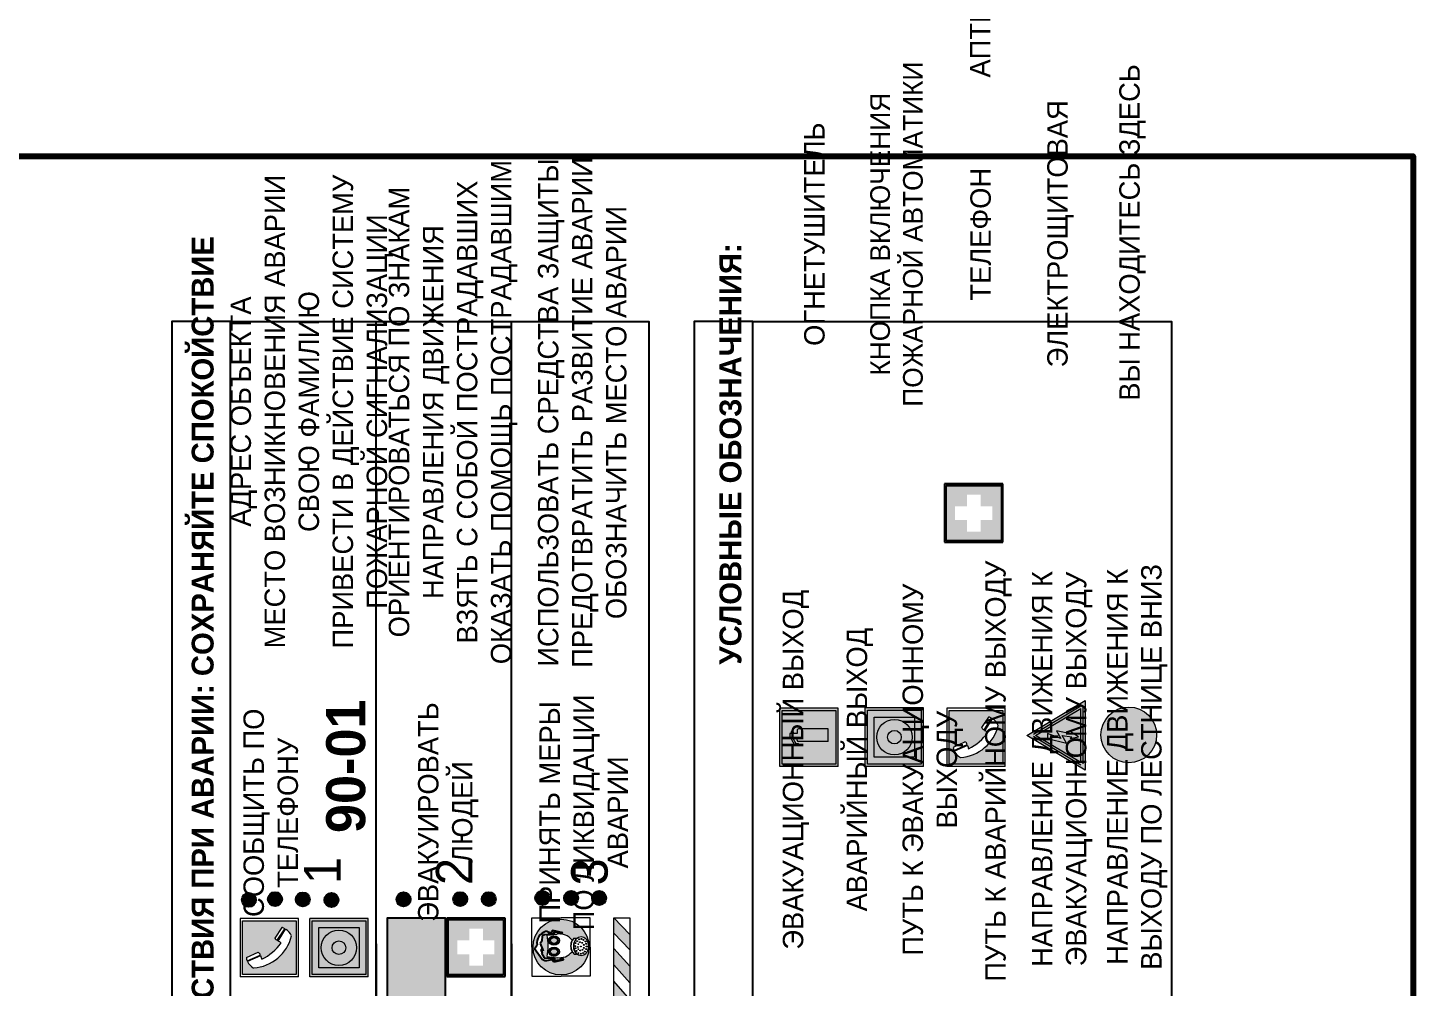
# Model space of a CAD drawing. Header units: millimetres. Extents: x 13114 to 67229, y 22859 to 38520.
# Drawn here: x 26032.8 to 26222.8, y 31967.8 to 32099.3 of the extents above; entities that cross this region are included whole.
import ezdxf

# ---------------------------------------------------------------- set-up
doc = ezdxf.new("R2010")
doc.units = ezdxf.units.MM
doc.styles.add('обычный', font='arial.ttf')

# ---------------------------------------------------------------- blocks, each defined once
blk = doc.blocks.new('A$C38D26F80')
h = blk.add_hatch(color=5)
h.dxf.hatch_style = 1
h.paths.add_polyline_path([(-8.77, -4.48, 1), (-0.19, -4.48, 1)])
h.paths.add_polyline_path([(-6.75, -3.58), (-6.75, -3.31), (-6.62, -3.22), (-6.5, -3.22), (-6.42, -3.3), (-6.39, -3.28), (-6.59, -2.23), (-6.59, -2.01), (-6.38, -1.58), (-4.76, -0.4), (-4.13, -0.79, -0.362848), (-2.1, -2.1, -0.201049), (-2.17, -2.48, 0.085434), (-2.26, -3.13), (-1.9, -3.16), (-2.25, -4.7), (-2.4, -4.59), (-2.43, -4.34), (-2.36, -4.34), (-2.14, -3.34), (-2.47, -3.42), (-2.58, -1.95), (-2.77, -1.58), (-3.58, -1.52), (-3.92, -1.26), (-5.05, -1.73), (-4.87, -1.39), (-5.41, -1.6), (-5.41, -1.46), (-6.13, -1.87), (-6.18, -3.5), (-6.56, -3.47), (-6.37, -4.59), (-6.16, -4.43), (-6.16, -4.66), (-6.36, -4.79), (-6.37, -4.8), (-6.51, -4.76)], flags=16)
h.paths.add_polyline_path([(-6.51, -4.76), (-6.36, -4.79), (-6.37, -4.8)], flags=0)
h.paths.add_polyline_path([(-5.92, -2.34, 0.089508), (-2.67, -2.35), (-2.48, -3.88, -0.268602), (-3.4, -6.18, 0.262449), (-5.2, -6.18, -0.268602), (-6.11, -3.88)], flags=16)
edge = h.paths.add_edge_path(flags=16)
edge.add_ellipse((-5.19, -3.41), major_axis=(0, 0.842), ratio=0.848992, start_angle=0, end_angle=360)
edge = h.paths.add_edge_path(flags=0)
edge.add_ellipse((-5.19, -3.39), major_axis=(0, 0.665), ratio=0.853798, start_angle=0, end_angle=360)
edge = h.paths.add_edge_path(flags=0)
edge.add_ellipse((-5.19, -3.4), major_axis=(0, 0.528), ratio=0.864094, start_angle=0, end_angle=360)
edge = h.paths.add_edge_path(flags=16)
edge.add_ellipse((-3.47, -3.4), major_axis=(0, 0.842), ratio=0.848992, start_angle=0, end_angle=360)
h.paths.add_polyline_path([(-3.13, -6.45), (-3.13, -6.84, 0.383174), (-5.57, -6.85), (-5.57, -6.49, -0.369952)], flags=16)
edge = h.paths.add_edge_path(flags=0)
edge.add_ellipse((-3.47, -3.39), major_axis=(0, 0.665), ratio=0.853798, start_angle=0, end_angle=360)
edge = h.paths.add_edge_path(flags=0)
edge.add_ellipse((-3.47, -3.4), major_axis=(0, 0.528), ratio=0.864094, start_angle=0, end_angle=360)
edge = h.paths.add_edge_path(flags=16)
edge.add_ellipse((-4.34, -7.57), major_axis=(-1.48, 0), ratio=0.744955, start_angle=0, end_angle=360)
h.paths.add_polyline_path([(-5.01, -6.85, -1), (-5.15, -6.85, -1)], flags=0)
h.paths.add_polyline_path([(-5.33, -7.14, -1), (-5.47, -7.14, -1)], flags=0)
h.paths.add_polyline_path([(-4.61, -6.71, -1), (-4.74, -6.71, -1)], flags=16)
h.paths.add_polyline_path([(-5.43, -7.51, -1), (-5.57, -7.51, -1)], flags=0)
h.paths.add_polyline_path([(-4.26, -6.67, -1), (-4.4, -6.67, -1)], flags=16)
h.paths.add_polyline_path([(-4.74, -7.14, -1), (-4.88, -7.14, -1)], flags=0)
h.paths.add_polyline_path([(-4.93, -7.43, -1), (-5.07, -7.43, -1)], flags=0)
h.paths.add_polyline_path([(-4.41, -7.07, -1), (-4.54, -7.07, -1)], flags=0)
h.paths.add_polyline_path([(-5.33, -7.87, -1), (-5.46, -7.87, -1)], flags=0)
h.paths.add_polyline_path([(-3.8, -6.71, -1), (-3.94, -6.71, -1)], flags=16)
h.paths.add_polyline_path([(-4.85, -7.78, -1), (-4.98, -7.78, -1)], flags=0)
h.paths.add_polyline_path([(-3.96, -7.14, -1), (-4.1, -7.14, -1)], flags=0)
h.paths.add_polyline_path([(-4.33, -7.53, -1), (-4.47, -7.53, -1)], flags=0)
h.paths.add_polyline_path([(-5.09, -8.12, -1), (-5.23, -8.12, -1)], flags=0)
h.paths.add_polyline_path([(-3.5, -6.94, -1), (-3.64, -6.94, -1)], flags=0)
h.paths.add_polyline_path([(-4.54, -7.97, -1), (-4.68, -7.97, -1)], flags=0)
h.paths.add_polyline_path([(-3.66, -7.39, -1), (-3.8, -7.39, -1)], flags=0)
h.paths.add_polyline_path([(-4.73, -8.35, -1), (-4.86, -8.35, -1)], flags=0)
h.paths.add_polyline_path([(-4.09, -7.96, -1), (-4.23, -7.96, -1)], flags=0)
h.paths.add_polyline_path([(-3.77, -7.74, -1), (-3.91, -7.74, -1)], flags=0)
h.paths.add_polyline_path([(-3.22, -7.27, -1), (-3.35, -7.27, -1)], flags=0)
h.paths.add_polyline_path([(-4.34, -8.4, -1), (-4.47, -8.4, -1)], flags=0)
h.paths.add_polyline_path([(-3.16, -7.61, -1), (-3.3, -7.61, -1)], flags=0)
h.paths.add_polyline_path([(-3.9, -8.35, -1), (-4.04, -8.35, -1)], flags=0)
h.paths.add_polyline_path([(-3.32, -7.91, -1), (-3.46, -7.91, -1)], flags=0)
h.paths.add_polyline_path([(-3.55, -8.23, -1), (-3.69, -8.23, -1)], flags=0)
at = {"color": 5, "lineweight": 5}
for p, q in [((-4.48, 0), (-8.96, 0)), ((-8.96, 0), (-8.96, -4.48)), ((-4.48, 0), (0, 0)), ((0, 0), (0, -4.48)), ((-6.59, -2.01), (-6.38, -1.58)), ((-6.59, -2.23), (-6.59, -2.01)), ((-6.38, -1.58), (-4.76, -0.4)), ((-6.13, -1.87), (-6.18, -3.5)), ((-5.41, -1.46), (-6.13, -1.87)), ((-4.87, -1.39), (-5.41, -1.6)), ((-5.41, -1.6), (-5.41, -1.46)), ((-3.92, -1.26), (-5.05, -1.73)), ((-5.05, -1.73), (-4.87, -1.39)), ((-4.76, -0.4), (-4.13, -0.79)), ((-3.58, -1.52), (-3.92, -1.26)), ((-2.77, -1.58), (-3.58, -1.52)), ((-2.58, -1.95), (-2.77, -1.58)), ((-2.47, -3.42), (-2.58, -1.95)), ((-6.75, -3.31), (-6.62, -3.22)), ((-6.75, -3.58), (-6.75, -3.31)), ((-6.51, -4.76), (-6.75, -3.58)), ((-6.62, -3.22), (-6.5, -3.22)), ((-6.39, -3.28), (-6.59, -2.23)), ((-6.18, -3.5), (-6.56, -3.47)), ((-6.56, -3.47), (-6.37, -4.59)), ((-6.5, -3.22), (-6.42, -3.3)), ((-6.42, -3.3), (-6.39, -3.28)), ((-5.92, -2.34), (-6.11, -3.88)), ((-2.67, -2.34), (-2.48, -3.88)), ((-2.14, -3.34), (-2.47, -3.42)), ((-2.36, -4.34), (-2.14, -3.34)), ((-1.9, -3.16), (-2.26, -3.13)), ((-2.25, -4.7), (-1.9, -3.16)), ((-8.96, -8.96), (-8.96, -4.48)), ((-6.37, -4.8), (-6.51, -4.76)), ((-6.37, -4.59), (-6.16, -4.43)), ((-6.16, -4.66), (-6.37, -4.8)), ((-6.16, -4.43), (-6.16, -4.66)), ((-2.43, -4.34), (-2.4, -4.59)), ((-2.43, -4.34), (-2.36, -4.34)), ((-2.4, -4.59), (-2.25, -4.7)), ((0, -8.96), (0, -4.48)), ((-5.57, -6.49), (-5.57, -6.85)), ((-3.13, -6.45), (-3.13, -6.84)), ((-4.48, -8.96), (-8.96, -8.96)), ((-4.48, -8.96), (0, -8.96))]:
    blk.add_line(p, q, dxfattribs=at)
at = {"color": 5}
for p, q in [((-6.59, -2.01), (-6.38, -1.58)), ((-6.59, -2.23), (-6.59, -2.01)), ((-6.38, -1.58), (-4.76, -0.4)), ((-6.13, -1.87), (-6.18, -3.5)), ((-5.41, -1.46), (-6.13, -1.87)), ((-4.87, -1.39), (-5.41, -1.6)), ((-5.41, -1.6), (-5.41, -1.46)), ((-3.92, -1.26), (-5.05, -1.73)), ((-5.05, -1.73), (-4.87, -1.39)), ((-4.76, -0.4), (-4.13, -0.79)), ((-3.58, -1.52), (-3.92, -1.26)), ((-2.77, -1.58), (-3.58, -1.52)), ((-2.58, -1.95), (-2.77, -1.58)), ((-2.47, -3.42), (-2.58, -1.95)), ((-6.75, -3.31), (-6.62, -3.22)), ((-6.75, -3.58), (-6.75, -3.31)), ((-6.51, -4.76), (-6.75, -3.58)), ((-6.62, -3.22), (-6.5, -3.22)), ((-6.39, -3.28), (-6.59, -2.23)), ((-6.18, -3.5), (-6.56, -3.47)), ((-6.56, -3.47), (-6.37, -4.59)), ((-6.5, -3.22), (-6.42, -3.3)), ((-6.42, -3.3), (-6.39, -3.28)), ((-2.14, -3.34), (-2.47, -3.42)), ((-2.36, -4.34), (-2.14, -3.34)), ((-2.26, -3.13), (-1.9, -3.16)), ((-1.9, -3.16), (-2.25, -4.7)), ((-6.37, -4.8), (-6.51, -4.76)), ((-6.36, -4.79), (-6.51, -4.76)), ((-6.37, -4.59), (-6.16, -4.43)), ((-6.16, -4.66), (-6.37, -4.8)), ((-6.16, -4.66), (-6.36, -4.79)), ((-6.16, -4.43), (-6.16, -4.66)), ((-2.4, -4.59), (-2.43, -4.34)), ((-2.43, -4.34), (-2.36, -4.34)), ((-2.25, -4.7), (-2.4, -4.59))]:
    blk.add_line(p, q, dxfattribs=at)
at = {"color": 5, "lineweight": 5}
for centre, radius in [((-4.48, -4.48), 4.29), ((-5.5, -7.51), 0.0678), ((-5.4, -7.14), 0.0678), ((-5.4, -7.87), 0.0678), ((-5.16, -8.12), 0.0678), ((-5.08, -6.85), 0.0678), ((-5, -7.43), 0.0678), ((-4.91, -7.78), 0.0678), ((-4.81, -7.14), 0.0678), ((-4.79, -8.35), 0.0678), ((-4.67, -6.71), 0.0678), ((-4.61, -7.97), 0.0678), ((-4.47, -7.07), 0.0678), ((-4.4, -7.53), 0.0678), ((-4.4, -8.4), 0.0678), ((-4.33, -6.67), 0.0678), ((-4.16, -7.96), 0.0678), ((-4.03, -7.14), 0.0678), ((-3.97, -8.35), 0.0678), ((-3.87, -6.71), 0.0678), ((-3.84, -7.74), 0.0678), ((-3.73, -7.39), 0.0678), ((-3.62, -8.23), 0.0678), ((-3.57, -6.94), 0.0678), ((-3.39, -7.91), 0.0678), ((-3.28, -7.27), 0.0678), ((-3.23, -7.61), 0.0678)]:
    blk.add_circle(centre, radius, dxfattribs=at)
at = {"color": 5}
for centre, radius, start, end in [((-3.89, -2.66), 1.88, 17.387, 97.1599), ((-2.6, -2.2), 0.511, 326.3906, 11.8614), ((-0.35, -3.07), 1.91, 162.2553, 181.7878)]:
    blk.add_arc(centre, radius, start, end, dxfattribs=at)
at = {"color": 5, "lineweight": 5}
for centre, radius, start, end in [((-2.6, -2.2), 0.513, 326.4781, 11.7739), ((-3.66, -4.24), 2.47, 171.573, 231.7124), ((-4.28, 6.66), 9.15, 259.6987, 280.1569), ((-4.93, -4.24), 2.47, 308.2876, 8.427), ((-0.47, -3.05), 1.79, 161.5846, 182.4584), ((-4.33, -7.88), 1.87, 50.358, 131.5662), ((-4.34, -8.2), 1.82, 48.4943, 132.3565), ((-4.3, -7.78), 1.83, 60.5889, 119.4111)]:
    blk.add_arc(centre, radius, start, end, dxfattribs=at)
for centre, major_axis, ratio in [((-5.19, -3.41), (0, 0.842), 0.848992), ((-5.19, -3.39), (0, 0.665), 0.853798), ((-5.19, -3.4), (0, 0.528), 0.864094), ((-3.47, -3.4), (0, 0.842), 0.848992), ((-3.47, -3.39), (0, 0.665), 0.853798), ((-3.47, -3.4), (0, 0.528), 0.864094), ((-4.34, -7.57), (-1.48, 0), 0.744955)]:
    blk.add_ellipse(centre, major_axis=major_axis, ratio=ratio, dxfattribs=at)
blk = doc.blocks.new('A$C47DD6509')
at = {"lineweight": 5}
for points in [[(-8.69, 0), (-11.19, 0), (-11.19, -2.22)], [(-4.22, 0), (-6.45, 0), (-8.91, -2.22), (-6.61, -2.22)], [(0, 0), (-2.09, 0), (-4.36, -2.22), (-2.29, -2.22)]]:
    blk.add_hatch(color=242, dxfattribs=at).paths.add_polyline_path(points)
at = {"color": 242, "lineweight": 5}
for p, q in [((-11.19, -2.22), (-8.69, 0)), ((-11.19, -2.22), (-11.19, 0)), ((-11.19, 0), (-8.69, 0)), ((-11.19, 0), (0, 0)), ((-8.91, -2.22), (-6.45, 0)), ((-6.61, -2.22), (-4.22, 0)), ((-4.36, -2.22), (-2.09, 0)), ((-2.29, -2.22), (0, 0)), ((0, 0), (0, -2.22)), ((0, -2.22), (-11.19, -2.22))]:
    blk.add_line(p, q, dxfattribs=at)
blk = doc.blocks.new('A$C32E8229D')
at = {"true_color": 0xffffff}
blk.add_hatch(color=7, dxfattribs=at).paths.add_polyline_path([(0, 0), (0, -8), (16, -8), (16, 0)])
h = blk.add_hatch(color=126)
h.paths.add_polyline_path([(0.2, -0.2), (15.8, -0.2), (15.8, -7.8), (0.2, -7.8)])
h.paths.add_polyline_path([(13.49, -2.05), (12.08, -2.05), (11.37, -2.63, 0.162397), (11.29, -2.84), (11.29, -3.63), (10.35, -3.63), (10.35, -4.05), (11.68, -4.05), (11.68, -3.48), (12.26, -4.28), (11.29, -5.1), (11.29, -6.78), (11.85, -6.78), (11.85, -5.44), (12.8, -4.64), (12.8, -5.94), (14.46, -5.94), (14.46, -5.39), (13.45, -5.39), (13.45, -3.97), (12.46, -2.59), (13.15, -2.59), (13.69, -3.34), (14.18, -3)], flags=16)
h.paths.add_polyline_path([(10.74, -1.82, 1), (11.8, -1.82, 1)], flags=16)
h.paths.add_polyline_path([(9.39, -3.59), (5.99, -3.59), (6.56, -3.03), (5.91, -3.03), (5.1, -3.83), (5.91, -4.64), (6.56, -4.64), (5.99, -4.09), (9.39, -4.09)], flags=16)
h.paths.add_polyline_path([(4.29, -1.08), (1.72, -1.08), (1.72, -6.6), (4.29, -6.6)], flags=16)
at = {"color": 126}
blk.add_lwpolyline([(16, -8), (0, -8), (0, 0), (16, 0)], close=True, dxfattribs=at)
blk = doc.blocks.new('A$C18900ED3')
h = blk.add_hatch(color=126)
h.paths.add_polyline_path([(-0.18, -0.18), (-7.02, -0.18), (-7.02, -7.02), (-0.18, -7.02)])
h.paths.add_polyline_path([(-5.89, -4.46), (-5.89, -2.77), (-4.46, -2.77), (-4.46, -1.31), (-2.77, -1.31), (-2.77, -2.77), (-1.33, -2.77), (-1.33, -4.46), (-2.77, -4.46), (-2.77, -5.89), (-4.46, -5.89), (-4.46, -4.46)], flags=16)
at = {"color": 126}
for p, q in [((-7.2, 0), (-7.2, -7.2)), ((0, 0), (-7.2, 0)), ((0, -7.2), (0, 0)), ((-7.02, -7.02), (-7.02, -0.18)), ((-7.02, -0.18), (-0.18, -0.18)), ((-0.18, -0.18), (-0.18, -7.02)), ((-7.2, -7.2), (0, -7.2)), ((-0.18, -7.02), (-7.02, -7.02))]:
    blk.add_line(p, q, dxfattribs=at)
blk = doc.blocks.new('A$C456E1F9C')
at = {"lineweight": 5}
h = blk.add_hatch(color=242, dxfattribs=at)
h.paths.add_polyline_path([(0.51, -1.47), (0.51, -13.26), (12.29, -13.26), (12.29, -1.47)])
h.paths.add_polyline_path([(5.42, -4.95, -0.254479), (4.78, -5.4), (3.52, -2.53, -0.209735), (4.23, -2.4)], flags=16)
h.paths.add_polyline_path([(8.53, -8.6), (10.87, -10.17), (10.54, -10.76), (8.03, -9.13, -0.192251)], flags=16)
h.paths.add_polyline_path([(4.61, -5.49, 0.005518), (3.87, -5.72, 0.128647), (7.49, -10.01, 0.00809), (7.83, -9.33), (10.47, -10.97, -0.16736), (8.99, -12.25, -0.327862), (1.95, -3.95, -0.166952), (3.36, -2.62)], flags=16)
at = {"color": 242, "lineweight": 5}
for p, q in [((0, -13.77), (0, -0.97)), ((12.8, -0.97), (0, -0.97)), ((4.61, -5.49), (3.36, -2.62)), ((3.52, -2.53), (4.78, -5.4)), ((4.23, -2.4), (5.42, -4.95)), ((12.8, -13.77), (12.8, -0.97)), ((10.81, -10.12), (8.53, -8.6)), ((7.83, -9.33), (10.47, -10.97)), ((8.03, -9.13), (10.54, -10.76)), ((10.54, -10.76), (10.8, -10.3)), ((10.8, -10.3), (10.81, -10.12)), ((0, -13.77), (12.8, -13.77))]:
    blk.add_line(p, q, dxfattribs=at)
blk.add_lwpolyline([(0.51, -1.47), (12.29, -1.47), (12.29, -13.26), (0.51, -13.26)], close=True, dxfattribs=at)
for centre, radius, start, end in [((4.59, -5.34), 2.99, 114.2845, 152.1974), ((4.02, -3.27), 0.891, 76.3284, 123.7092), ((11.12, -3.31), 9.19, 183.9915, 256.6009), ((14.98, -39.1), 35.17, 107.1487, 108.4135), ((13.86, -0.94), 11.08, 205.5536, 234.8762), ((4.68, -4.59), 0.824, 276.9621, 334.0723), ((8.94, -9.5), 0.989, 114.4092, 157.9388), ((-13.31, 0.8), 23.44, 332.5487, 334.4027), ((7.87, -9.46), 3, 291.9291, 329.9329)]:
    blk.add_arc(centre, radius, start, end, dxfattribs=at)
blk = doc.blocks.new('A$C54414219')
at = {"true_color": 0xffffff}
h = blk.add_hatch(color=7, dxfattribs=at)
h.paths.add_polyline_path([(2.39, -9.45), (2.39, -18.3), (11.23, -18.3), (11.23, -9.45)], flags=0)
h.paths.add_polyline_path([(10.71, -13.87, -1), (2.92, -13.87, -1)], flags=0)
h.paths.add_polyline_path([(8.3, -13.87, -1), (5.33, -13.87, -1)], flags=0)
h.paths.add_polyline_path([(0.41, -7.47), (0.41, -20.27), (13.21, -20.27), (13.21, -7.47)])
h.paths.add_polyline_path([(0.92, -19.77), (12.71, -19.77), (12.71, -7.98), (0.92, -7.98)], flags=16)
h.paths.add_polyline_path([(11.23, -9.45), (11.23, -18.3), (2.39, -18.3), (2.39, -9.45)], flags=0)
at = {"lineweight": 5}
h = blk.add_hatch(color=242, dxfattribs=at)
h.paths.add_polyline_path([(12.71, -7.98), (0.92, -7.98), (0.92, -19.77), (12.71, -19.77)])
h.paths.add_polyline_path([(11.23, -18.3), (2.39, -18.3), (2.39, -9.45), (11.23, -9.45)], flags=16)
h.paths.add_polyline_path([(10.71, -13.87, -1), (2.92, -13.87, -1)], flags=0)
h.paths.add_polyline_path([(8.3, -13.87, -1), (5.33, -13.87, -1)], flags=0)
at = {"true_color": 0xffffff}
h = blk.add_hatch(color=7, dxfattribs=at)
h.paths.add_polyline_path([(2.39, -9.45), (2.39, -18.3), (11.23, -18.3), (11.23, -9.45)])
h.paths.add_polyline_path([(10.71, -13.87, -1), (2.92, -13.87, -1)], flags=16)
h.paths.add_polyline_path([(8.3, -13.87, -1), (5.33, -13.87, -1)], flags=0)
at = {"lineweight": 5}
h = blk.add_hatch(color=242, dxfattribs=at)
h.paths.add_polyline_path([(2.92, -13.87, 1), (10.71, -13.87, 1)])
h.paths.add_polyline_path([(8.3, -13.87, -1), (5.33, -13.87, -1)], flags=16)
at = {"color": 242, "lineweight": 5}
for p, q in [((0.41, -20.27), (0.41, -7.47)), ((0.41, -7.47), (13.21, -7.47)), ((0.41, -7.47), (13.21, -7.47)), ((13.21, -20.27), (13.21, -7.47)), ((0.41, -20.27), (13.21, -20.27))]:
    blk.add_line(p, q, dxfattribs=at)
for points in [[(0.92, -7.98), (12.71, -7.98), (12.71, -19.77), (0.92, -19.77)], [(2.39, -9.45), (11.23, -9.45), (11.23, -18.3), (2.39, -18.3)]]:
    blk.add_lwpolyline(points, close=True, dxfattribs=at)
for radius in [3.89, 1.49]:
    blk.add_circle((6.81, -13.87), radius, dxfattribs=at)
blk = doc.blocks.new('A$C3E6D3DDE')
at = {"lineweight": 5}
h = blk.add_hatch(color=40, dxfattribs=at)
h.paths.add_polyline_path([(24.1, 1.45), (16.46, -11.35), (31.74, -11.35)])
h.paths.add_polyline_path([(24.09, -0.46), (30.03, -10.41), (18.14, -10.41)], flags=16)
h.paths.add_polyline_path([(24.54, -3.08), (23.41, -6.02), (25.13, -5.01), (24.33, -8.5), (24.82, -8.27), (23.79, -9.86), (23.4, -8.04), (23.8, -8.43), (24.04, -6.29), (22.39, -7.25), (23.44, -3.08)], flags=0)
h = blk.add_hatch(color=256, dxfattribs=at)
h.paths.add_polyline_path([(24.37, 0.03, 0.567511), (23.82, 0.03), (17.59, -10.4, 0.582454), (17.86, -10.88), (30.32, -10.88, 0.582149), (30.6, -10.4)])
h.paths.add_polyline_path([(24.09, -0.46), (18.14, -10.41), (30.03, -10.41)], flags=16)
h.paths.add_polyline_path([(24.54, -3.08), (23.41, -6.02), (25.13, -5.01), (24.33, -8.5), (24.82, -8.27), (23.79, -9.86), (23.4, -8.04), (23.8, -8.43), (24.04, -6.29), (22.39, -7.25), (23.44, -3.08)], flags=0)
h = blk.add_hatch(color=40, dxfattribs=at)
h.paths.add_polyline_path([(24.09, -0.46), (18.14, -10.41), (30.03, -10.41)])
h.paths.add_polyline_path([(24.82, -8.27), (23.79, -9.86), (23.4, -8.04), (23.8, -8.43), (24.04, -6.29), (22.39, -7.25), (23.44, -3.08), (24.54, -3.08), (23.41, -6.02), (25.13, -5.01), (24.33, -8.5)], flags=16)
at = {"color": 40, "lineweight": 5}
for p, q in [((16.46, -11.35), (24.1, 1.45)), ((24.1, 1.45), (31.74, -11.35))]:
    blk.add_line(p, q, dxfattribs=at)
at = {"lineweight": 5}
for p, q in [((17.59, -10.4), (23.82, 0.03)), ((24.37, 0.03), (30.6, -10.4)), ((18.14, -10.41), (24.09, -0.46)), ((24.09, -0.46), (30.03, -10.41)), ((23.44, -3.08), (22.39, -7.25)), ((23.41, -6.02), (24.54, -3.08)), ((25.13, -5.01), (23.41, -6.02)), ((24.54, -3.08), (23.44, -3.08)), ((24.33, -8.5), (25.13, -5.01)), ((22.39, -7.25), (24.04, -6.29)), ((23.8, -8.43), (23.4, -8.04)), ((23.4, -8.04), (23.79, -9.86)), ((23.79, -9.86), (24.82, -8.27)), ((24.04, -6.29), (23.8, -8.43)), ((24.82, -8.27), (24.33, -8.5)), ((17.86, -10.88), (30.32, -10.88)), ((18.14, -10.41), (30.03, -10.41))]:
    blk.add_line(p, q, dxfattribs=at)
at = {"color": 50, "lineweight": 5}
blk.add_line((31.74, -11.35), (16.46, -11.35), dxfattribs=at)
blk = doc.blocks.new('A$C7B8C2D5B')
at = {"lineweight": 0}
h = blk.add_hatch(color=5, dxfattribs=at)
h.dxf.hatch_style = 1
h.paths.add_polyline_path([(1.397, -3.024, 1), (-2.112, -3.024, 1)])
at = {"color": 5, "lineweight": 0}
blk.add_circle((-0.358, -3.024), 1.755, dxfattribs=at)
blk = doc.blocks.new('A$C3AD82952')
at = {"true_color": 0xf5f5ff}
h = blk.add_hatch(color=7, dxfattribs=at)
h.dxf.hatch_style = 1
h.paths.add_polyline_path([(8.21, 8.73, 0.414214), (7.89, 9.05), (7.22, 9.05), (7.22, 9.92), (7.59, 9.92, 1), (7.57, 10.36), (7.22, 10.36), (7.22, 10.6), (6.43, 10.6), (6.43, 10.36), (6.01, 10.36), (4.74, 9.59), (4.74, 8.69), (4.98, 8.73), (4.98, 9.26), (6.12, 9.91), (6.43, 9.91), (6.43, 9.05), (5.76, 9.05, 0.414214), (5.44, 8.73), (5.44, 2.2), (8.21, 2.2)], flags=0)
h.paths.add_polyline_path([(12.8, 12.8), (0, 12.8), (0, 0), (12.8, 0)])
h.paths.add_polyline_path([(0.51, 12.29), (12.29, 12.29), (12.29, 0.51), (0.51, 0.51)], flags=16)
h.paths.add_polyline_path([(4.74, 9.59), (6.01, 10.36), (6.43, 10.36), (6.43, 10.6), (7.22, 10.6), (7.22, 10.36), (7.59, 10.36, -0.94586), (7.59, 9.92), (7.22, 9.92), (7.22, 9.05), (7.89, 9.05, -0.414214), (8.21, 8.73), (8.21, 2.2), (5.44, 2.2), (5.44, 8.73, -0.414214), (5.76, 9.05), (6.43, 9.05), (6.43, 9.91), (6.12, 9.91), (4.98, 9.26), (4.98, 8.73), (4.74, 8.69)], flags=0)
h = blk.add_hatch(color=242)
h.dxf.hatch_style = 1
h.paths.add_polyline_path([(12.29, 12.29), (0.51, 12.29), (0.51, 0.51), (12.29, 0.51)])
h.paths.add_polyline_path([(4.74, 8.69), (4.74, 9.59), (6.01, 10.36), (6.43, 10.36), (6.43, 10.6), (7.22, 10.6), (7.22, 10.36), (7.59, 10.36, -0.94586), (7.59, 9.92), (7.22, 9.92), (7.22, 9.05), (7.89, 9.05, -0.414214), (8.21, 8.73), (8.21, 2.2), (5.44, 2.2), (5.44, 8.73, -0.414214), (5.76, 9.05), (6.43, 9.05), (6.43, 9.91), (6.12, 9.91), (4.98, 9.26), (4.98, 8.73)], flags=16)
h = blk.add_hatch(color=7, dxfattribs=at)
h.dxf.hatch_style = 1
h.paths.add_polyline_path([(8.21, 8.73, 0.414214), (7.89, 9.05), (7.22, 9.05), (7.22, 9.92), (7.59, 9.92, 1), (7.57, 10.36), (7.22, 10.36), (7.22, 10.6), (6.43, 10.6), (6.43, 10.36), (6.01, 10.36), (4.74, 9.59), (4.74, 8.69), (4.98, 8.73), (4.98, 9.26), (6.12, 9.91), (6.43, 9.91), (6.43, 9.05), (5.76, 9.05, 0.414214), (5.44, 8.73), (5.44, 2.2), (8.21, 2.2)])
at = {"color": 242, "lineweight": 5}
for p, q in [((0, 0), (0, 12.8)), ((0, 12.8), (12.8, 12.8)), ((12.8, 0), (12.8, 12.8)), ((6.01, 10.36), (4.74, 9.59)), ((4.74, 9.59), (4.74, 8.69)), ((4.98, 9.26), (6.12, 9.91)), ((4.98, 8.73), (4.98, 9.26)), ((6.01, 10.36), (6.43, 10.36)), ((6.12, 9.91), (6.43, 9.91)), ((7.22, 10.6), (6.43, 10.6)), ((6.43, 10.6), (6.43, 10.36)), ((6.43, 9.91), (6.43, 9.05)), ((7.22, 10.36), (7.22, 10.6)), ((7.59, 10.36), (7.22, 10.36)), ((7.22, 9.05), (7.22, 9.92)), ((7.59, 9.92), (7.22, 9.92)), ((4.74, 8.69), (4.98, 8.73)), ((5.44, 2.2), (5.44, 8.73)), ((5.76, 9.05), (6.43, 9.05)), ((7.89, 9.05), (7.22, 9.05)), ((8.21, 2.2), (8.21, 8.73)), ((0, 0), (12.8, 0)), ((5.44, 2.2), (8.21, 2.2))]:
    blk.add_line(p, q, dxfattribs=at)
blk.add_lwpolyline([(0.51, 12.29), (12.29, 12.29), (12.29, 0.51), (0.51, 0.51)], close=True, dxfattribs=at)
for centre, radius, start, end in [((7.58, 10.14), 0.223, 273.1875, 86.8125), ((5.76, 8.73), 0.32, 90, 180), ((7.89, 8.73), 0.32, 0, 90)]:
    blk.add_arc(centre, radius, start, end, dxfattribs=at)

msp = doc.modelspace()

# ---------------------------------------------------------------- hatches: boundary and pattern name
at = {"lineweight": 0}
h = msp.add_hatch(color=256, dxfattribs=at)
h.dxf.hatch_style = 1
h.paths.add_polyline_path([(26063.09, 31978.8, 1), (26063.09, 31980.73, 1)])
h = msp.add_hatch(color=256, dxfattribs=at)
h.dxf.hatch_style = 1
h.paths.add_polyline_path([(26066.67, 31978.91, 1), (26066.67, 31980.84, 1)])
h = msp.add_hatch(color=256, dxfattribs=at)
h.dxf.hatch_style = 1
h.paths.add_polyline_path([(26070.48, 31978.87, 1), (26070.48, 31980.8, 1)])
h = msp.add_hatch(color=256, dxfattribs=at)
h.dxf.hatch_style = 1
h.paths.add_polyline_path([(26074.41, 31978.79, 1), (26074.41, 31980.72, 1)])
h = msp.add_hatch(color=256, dxfattribs=at)
h.dxf.hatch_style = 1
h.paths.add_polyline_path([(26084.29, 31978.87, 1), (26084.29, 31980.8, 1)])
h = msp.add_hatch(color=256, dxfattribs=at)
h.dxf.hatch_style = 1
h.paths.add_polyline_path([(26092.07, 31978.91, 1), (26092.07, 31980.84, 1)])
h = msp.add_hatch(color=256, dxfattribs=at)
h.dxf.hatch_style = 1
h.paths.add_polyline_path([(26095.98, 31978.9, 1), (26095.98, 31980.83, 1)])
h = msp.add_hatch(color=256, dxfattribs=at)
h.dxf.hatch_style = 1
h.paths.add_polyline_path([(26103.33, 31979.06, 1), (26103.33, 31980.99, 1)])
h = msp.add_hatch(color=256, dxfattribs=at)
h.dxf.hatch_style = 1
h.paths.add_polyline_path([(26107.27, 31979.06, 1), (26107.27, 31980.99, 1)])
h = msp.add_hatch(color=256, dxfattribs=at)
h.dxf.hatch_style = 1
h.paths.add_polyline_path([(26111.11, 31979.06, 1), (26111.11, 31980.99, 1)])

# ---------------------------------------------------------------- linework, layer by layer
at = {"color": 1, "lineweight": 100}
msp.add_lwpolyline([(25622.76, 32081.74), (26222.76, 32081.74), (26222.76, 31686.74), (25622.76, 31686.74)], close=True, dxfattribs=at)
for points in [[(26060.55, 31915.32), (26060.55, 32059.09), (26052.5, 32059.09), (26052.5, 31915.32)], [(26060.55, 31915.32), (26060.55, 32059.09), (26117.95, 32059.09), (26117.95, 31915.32)], [(26132.2, 31915.32), (26132.2, 32059.09), (26124.14, 32059.09), (26124.14, 31915.32)], [(26132.2, 31915.32), (26132.2, 32059.09), (26189.6, 32059.09), (26189.6, 31915.32)]]:
    msp.add_lwpolyline(points, close=True)
for points in [[(26080.54, 31973.74), (26080.54, 31915.32), (26080.54, 32059.09)], [(26099.12, 31973.74), (26099.12, 31915.32), (26099.12, 32059.09)]]:
    msp.add_lwpolyline(points)
for centre in [(26063.09, 31979.77), (26066.67, 31979.87), (26070.48, 31979.83), (26074.41, 31979.75), (26084.29, 31979.84), (26092.07, 31979.88), (26095.98, 31979.87), (26103.33, 31980.03), (26107.27, 31980.02), (26111.11, 31980.02)]:
    msp.add_circle(centre, 0.966)

# ---------------------------------------------------------------- block references
at = {"rotation": 89.99999999999999}
for name, p, xscale, yscale, zscale in [('A$C18900ED3', (26158.48, 32036.8), 1.111111111007631, 1.111111111007631, 1.111111111007631), ('A$C3AD82952', (26143.91, 31998.07), 0.625, 0.625, 0.625), ('A$C54414219', (26142.94, 31997.82), 0.625, 0.625, 0.625), ('A$C456E1F9C', (26158.19, 31998.07), 0.625, 0.625, 0.625), ('A$C3E6D3DDE', (26170.68, 31987.26), 0.625, 0.625, 0.625), ('A$C7B8C2D5B', (26177.16, 32003.16), 2.177419353276491, 2.177419353276491, 2.177419353276491), ('A$C456E1F9C', (26061.27, 31969.21), 0.625, 0.625, 0.625), ('A$C54414219', (26066.76, 31968.95), 0.625, 0.625, 0.625), ('A$C18900ED3', (26090.22, 31977.28), 1.111111111007631, 1.111111111007631, 1.111111111007631), ('A$C38D26F80', (26101.89, 31977.3), 0.8928571427240968, 0.8928571427240968, 0.8928571427240968)]:
    msp.add_blockref(name, p, dxfattribs=dict(at, xscale=xscale, yscale=yscale, zscale=zscale))
at = {"xscale": -1, "rotation": 90}
msp.add_blockref('A$C32E8229D', (26082.07, 31977.28), dxfattribs=at)
at = {"color": 242, "true_color": 0xc1121c, "rotation": 89.99999999999999}
msp.add_blockref('A$C47DD6509', (26113.11, 31977.3), dxfattribs=at)

# ---------------------------------------------------------------- texts
at = {"lineweight": 0, "attachment_point": 5, "rotation": 90, "style": 'обычный'}
for s, insert, char_height, width in [('\\pi-8.4,l8.4,t8.4;{\\fProxima Nova Rg|b0|i0|c204|p2;АПТЕЧКА\\H1.1667x; }', (26163.35, 32101.09), 2.8, 126.6484), ('\\pi-8.1,l8.1,t8.1;{\\fProxima Nova Rg|b0|i0|c204|p2;КНОПКА ВКЛЮЧЕНИЯ\\PПОЖАРНОЙ АВТОМАТИКИ}', (26151.91, 32071.04), 2.7, 126.6484), ('\\pi-8.4,l8.4,t8.4;{\\fProxima Nova Rg|b0|i0|c204|p2;ВЫ НАХОДИТЕСЬ ЗДЕСЬ\\H1.1997x; }', (26184.25, 32071.27), 2.8, 126.6484), ('\\pi-8.4,l8.4,t8.4;{\\fProxima Nova Rg|b0|i0|c204|p2;ЭЛЕКТРОЩИТОВАЯ\\H1.1997x; }', (26174.37, 32071.09), 2.8, 126.6484), ('\\pi-8.4,l8.4,t8.4;{\\fProxima Nova Rg|b0|i0|c204|p2;ОГНЕТУШИТЕЛЬ\\H1.1997x; }', (26140.65, 32071.04), 2.8, 126.6484), ('\\pi-8.4,l8.4,t8.4;{\\fProxima Nova Rg|b0|i0|c204|p2;ИСПОЛЬЗОВАТЬ СРЕДСТВА ЗАЩИТЫ \\PПРЕДОТВРАТИТЬ РАЗВИТИЕ АВАРИИ\\PОБОЗНАЧИТЬ МЕСТО АВАРИИ}', (26108.81, 32046.59), 2.8, 126.6484), ('\\pi-8.4,l8.4,t8.4;{\\fProxima Nova Rg|b0|i0|c204|p2;ОРИЕНТИРОВАТЬСЯ ПО ЗНАКАМ \\PНАПРАВЛЕНИЯ ДВИЖЕНИЯ\\PВЗЯТЬ С СОБОЙ ПОСТРАДАВШИХ\\PОКАЗАТЬ ПОМОЩЬ ПОСТРАДАВШИМ}', (26091.08, 32046.65), 2.8, 126.6484), ('\\pi-8.4,l8.4,t8.4;{\\fProxima Nova Rg|b0|i0|c204|p2;ТЕЛЕФОН\\H1.1997x; }', (26163.44, 32071.03), 2.8, 126.6484), ('\\pi-8.4,l8.4,t8.4;{\\fProxima Nova Rg|b0|i0|c204|p2;АДРЕС ОБЪЕКТА\\PМЕСТО ВОЗНИКНОВЕНИЯ АВАРИИ\\PСВОЮ ФАМИЛИЮ\\PПРИВЕСТИ В ДЕЙСТВИЕ СИСТЕМУ \\PПОЖАРНОЙ СИГНАЛИЗАЦИИ}', (26071.71, 32046.72), 2.8, 126.6484), ('{\\fProxima Nova Rg|b1|i0|c204|p2;ДЕЙСТВИЯ ПРИ АВАРИИ: СОХРАНЯЙТЕ СПОКОЙСТВИЕ\\H1.6644x; }', (26057.18, 32014.27), 3, 175.1736), ('{\\fProxima Nova Rg|b1|i0|c204|p2;УСЛОВНЫЕ ОБОЗНАЧЕНИЯ:\\H1.1997x; }', (26129.14, 32040.91), 3, 175.1736), ('\\pi-8.4,l8.4,t8.4;{\\fProxima Nova Rg|b0|i0|c204|p2;ПУТЬ К АВАРИЙНОМУ ВЫХОДУ \\H1.6404x; }', (26165.86, 31997.42), 2.8, 126.6484), ('\\pi-8.4,l8.4,t8.4;{\\fProxima Nova Rg|b0|i0|c204|p2;НАПРАВЛЕНИЕ ДВИЖЕНИЯ К \\PЭВАКУАЦИОННОМУ ВЫХОДУ}', (26174.59, 31997.71), 2.8, 126.6484), ('\\pi-8.4,l8.4,t8.4;{\\fProxima Nova Rg|b0|i0|c204|p2;НАПРАВЛЕНИЕ ДВИЖЕНИЯ К \\PВЫХОДУ ПО ЛЕСТНИЦЕ ВНИЗ}', (26184.91, 31998), 2.8, 126.6484), ('\\pi-8.4,l8.4,t8.4;{\\fProxima Nova Rg|b0|i0|c204|p2;ПУТЬ К ЭВАКУАЦИОННОМУ \\PВЫХОДУ }', (26156.86, 31997.62), 2.8, 126.6484), ('\\pi-8.4,l8.4,t8.4;{\\fProxima Nova Rg|b0|i0|c204|p2;ЭВАКУАЦИОННЫЙ ВЫХОД\\H1.6404x; }', (26138.11, 31997.61), 2.8, 126.6484), ('\\pi-8.4,l8.4,t8.4;{\\fProxima Nova Rg|b0|i0|c204|p2;АВАРИЙНЫЙ ВЫХОД\\H1.6404x; }', (26146.87, 31997.63), 2.8, 126.6484), ('{\\fProxima Nova Rg|b0|i0|c204|p2;ПРИНЯТЬ МЕРЫ \\PПО ЛИКВИДАЦИИ \\PАВАРИИ}', (26109, 31991.77), 2.8, 126.6484), ('{\\fProxima Nova Rg|b0|i0|c204|p2;СООБЩИТЬ ПО \\PТЕЛЕФОНУ}', (26066.1, 31991.71), 2.8, 126.6484), ('{\\fProxima Nova Rg|b1|i0|c204|p2;\\H1.0714x;90-01\\fProxima Nova Rg|b0|i0|c204|p2;\\H0.93331x; \\H1.3449x; }', (26076.4, 31998.09), 5, 126.6484), ('{\\fProxima Nova Rg|b0|i0|c204|p2;ЭВАКУИРОВАТЬ \\PЛЮДЕЙ}', (26090.42, 31991.81), 2.8, 126.6484), ('{\\fProxima Nova Rg|b0|i0|c204|p2;1\\H1.1667x; }', (26073.16, 31983.81), 5, 126.6484), ('{\\fProxima Nova Rg|b0|i0|c204|p2;2\\H1.1967x; }', (26091.24, 31983.66), 5, 126.6484), ('{\\fProxima Nova Rg|b0|i0|c204|p2;3\\H1.1967x; }', (26109.82, 31983.6), 5, 126.6484)]:
    msp.add_mtext(s, dxfattribs=dict(at, insert=insert, char_height=char_height, width=width))

doc.saveas('drawing.dxf')
